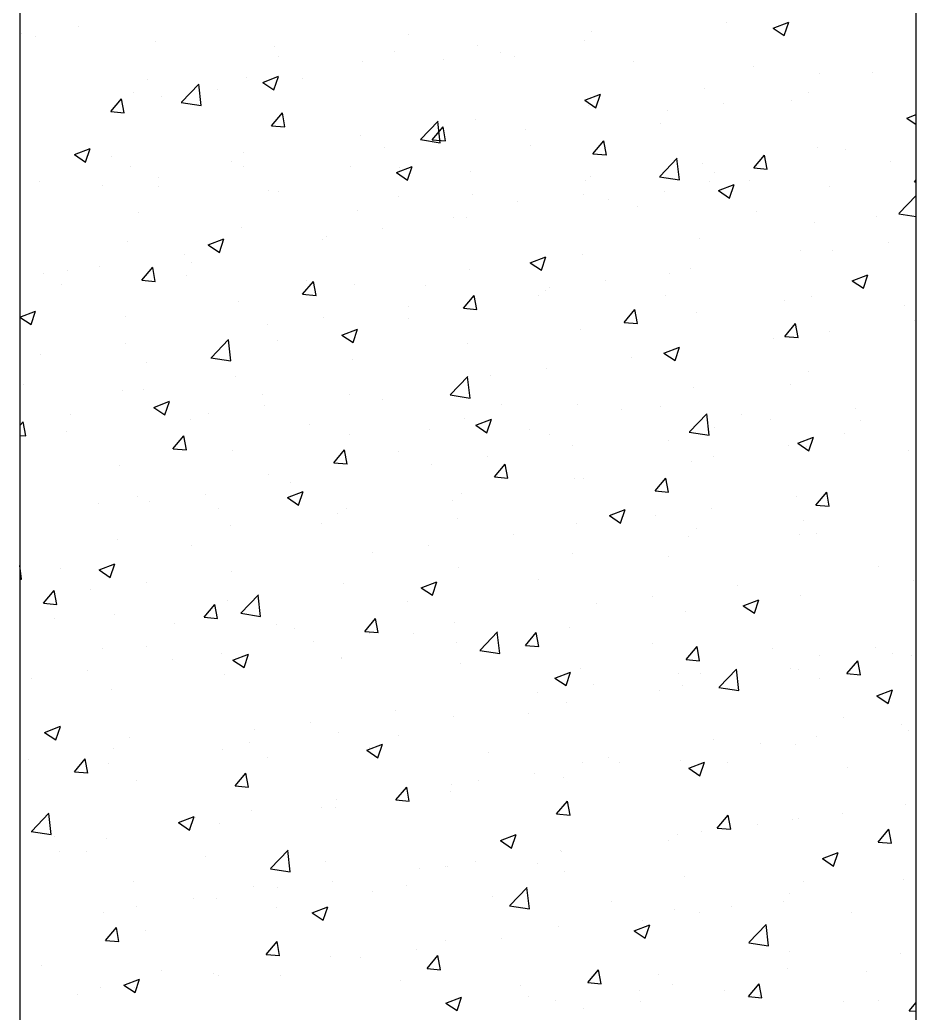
# Model space of a CAD drawing. Header units: millimetres. Extents: x 331487 to 517269, y 198509 to 399936.
# Drawn here: x 419945.7 to 420345.7, y 390234.1 to 390677.4 of the extents above; entities that cross this region are included whole.
import ezdxf

# ---------------------------------------------------------------- set-up
doc = ezdxf.new("R2010")
doc.units = ezdxf.units.MM
doc.header["$MEASUREMENT"] = 0
doc.layers.add('COLUMN', color=6, linetype='Continuous')

msp = doc.modelspace()

# ---------------------------------------------------------------- linework, layer by layer
at = {"layer": 'COLUMN'}
for p, q in [((419945.71, 399936.48), (419945.71, 381283.05)), ((420345.71, 381283.05), (420345.71, 399936.48))]:
    msp.add_line(p, q, dxfattribs=at)
at = {"layer": 'COLUMN', "color": 2, "linetype": 'Continuous'}
for p, q in [((420281.84, 390673.74), (420288.84, 390676.43)), ((420286.81, 390670.39), (420288.83, 390676.43)), ((419972.05, 390674.22), (419972.05, 390674.22)), ((420200.65, 390672.39), (420200.65, 390672.39)), ((420261.03, 390676.29), (420261.03, 390676.29)), ((420281.84, 390673.74), (420286.81, 390670.39)), ((419946.22, 390671.29), (419946.22, 390671.29)), ((419952.78, 390669.88), (419952.78, 390669.88)), ((420006.16, 390667.63), (420006.16, 390667.63)), ((420119.28, 390670.97), (420119.28, 390670.97)), ((420197.87, 390667.97), (420197.87, 390667.97)), ((420059.54, 390665.37), (420059.54, 390665.37)), ((420112.92, 390663.12), (420112.92, 390663.12)), ((420150.14, 390665.99), (420150.14, 390665.99)), ((420060.96, 390660.96), (420060.96, 390660.96)), ((420098.8, 390658.95), (420098.8, 390658.95)), ((420134.97, 390659.69), (420134.97, 390659.69)), ((420160, 390662.99), (420160, 390662.99)), ((420166.31, 390660.86), (420166.31, 390660.86)), ((420219.69, 390658.61), (420219.69, 390658.61)), ((420273.07, 390656.35), (420273.07, 390656.35)), ((420002.64, 390650.95), (420002.64, 390650.95)), ((420046.86, 390651.45), (420046.86, 390651.45)), ((420054.1, 390649.5), (420061.1, 390652.19)), ((420059.07, 390646.14), (420061.1, 390652.18)), ((420071.81, 390651.38), (420071.81, 390651.38)), ((420302.72, 390653.64), (420302.72, 390653.64)), ((420326.45, 390654.1), (420326.45, 390654.1)), ((420017.84, 390640.6), (420025.63, 390648.72)), ((420026.64, 390639.13), (420025.53, 390648.63)), ((420033.94, 390646.39), (420033.94, 390646.39)), ((420054.1, 390649.5), (420059.08, 390646.14)), ((420251.38, 390646.6), (420251.38, 390646.6)), ((419986.3, 390636.43), (419991.13, 390642.18)), ((419992.28, 390635.9), (419991.12, 390642.17)), ((419996.35, 390645.05), (419996.35, 390645.05)), ((420008.9, 390643.09), (420008.9, 390643.09)), ((420197.81, 390641.49), (420204.82, 390644.18)), ((420197.81, 390641.49), (420202.79, 390638.13)), ((420202.78, 390638.13), (420204.81, 390644.18)), ((420290.1, 390641.34), (420290.1, 390641.34)), ((420297.63, 390645.13), (420297.63, 390645.13)), ((420017.75, 390640.51), (420026.64, 390639.13)), ((420199.44, 390639.1), (420199.44, 390639.1)), ((420234.72, 390636.85), (420234.72, 390636.85)), ((420259.75, 390640.14), (420259.75, 390640.14)), ((419945.75, 390634.78), (419945.75, 390634.78)), ((419986.3, 390636.43), (419992.28, 390635.91)), ((420058.03, 390630.16), (420062.85, 390635.9)), ((420064, 390629.63), (420062.85, 390635.9)), ((420124.56, 390624.05), (420132.35, 390632.17)), ((420133.36, 390622.58), (420132.26, 390632.07)), ((420148.93, 390632.7), (420148.93, 390632.7)), ((420341.53, 390633.48), (420345.71, 390635.09)), ((420341.53, 390633.48), (420345.71, 390630.66)), ((420058.03, 390630.16), (420064.01, 390629.64)), ((420129.76, 390623.88), (420134.58, 390629.63)), ((420135.73, 390623.35), (420134.57, 390629.62)), ((420171.57, 390628.53), (420171.57, 390628.53)), ((420231.79, 390631.33), (420231.79, 390631.33)), ((420097.58, 390625.66), (420097.58, 390625.66)), ((420124.47, 390623.95), (420133.36, 390622.57)), ((420129.76, 390623.88), (420135.73, 390623.36)), ((420133.69, 390623.55), (420133.69, 390623.55)), ((420201.48, 390617.61), (420206.3, 390623.35)), ((420207.46, 390617.08), (420206.3, 390623.35)), ((419970.08, 390617.25), (419977.08, 390619.93)), ((419975.05, 390613.89), (419977.08, 390619.93)), ((420108.66, 390620.25), (420108.66, 390620.25)), ((420173.47, 390621.32), (420173.47, 390621.32)), ((420301.51, 390620.35), (420301.51, 390620.35)), ((420314.07, 390619.38), (420314.07, 390619.38)), ((419970.08, 390617.25), (419975.05, 390613.89)), ((419986.69, 390616.53), (419986.69, 390616.53)), ((420045.65, 390618.16), (420045.65, 390618.16)), ((420201.48, 390617.61), (420207.46, 390617.09)), ((420231.28, 390607.5), (420239.07, 390615.61)), ((420240.09, 390606.02), (420238.98, 390615.52)), ((420273.21, 390611.33), (420278.03, 390617.08)), ((420279.18, 390610.8), (420278.03, 390617.07)), ((419995.14, 390611.76), (419995.14, 390611.76)), ((420040.07, 390614.27), (420040.07, 390614.27)), ((420045.5, 390611.93), (420045.5, 390611.93)), ((420093.45, 390612.02), (420093.45, 390612.02)), ((420113.79, 390609.24), (420120.79, 390611.92)), ((420115.15, 390611.31), (420115.15, 390611.31)), ((420118.76, 390605.88), (420120.79, 390611.92)), ((420250.16, 390613.31), (420250.16, 390613.31)), ((420273.21, 390611.33), (420279.19, 390610.81)), ((420334.48, 390614), (420334.48, 390614)), ((420007.63, 390606.95), (420007.63, 390606.95)), ((420113.79, 390609.24), (420118.77, 390605.88)), ((420146.83, 390609.76), (420146.83, 390609.76)), ((420198.22, 390605.81), (420198.22, 390605.81)), ((420200.21, 390607.51), (420200.21, 390607.51)), ((420231.19, 390607.4), (420240.09, 390606.02)), ((420255.75, 390609.37), (420255.75, 390609.37)), ((420271.32, 390605.69), (420271.32, 390605.69)), ((420344.93, 390605.06), (420345.71, 390605.98)), ((419954.39, 390605.35), (419954.39, 390605.35)), ((419982.6, 390603.65), (419982.6, 390603.65)), ((420007.77, 390603.1), (420007.77, 390603.1)), ((420056.83, 390601.3), (420056.83, 390601.3)), ((420253.6, 390605.25), (420253.6, 390605.25)), ((420257.5, 390601.23), (420264.51, 390603.92)), ((420257.5, 390601.23), (420262.48, 390597.87)), ((420262.47, 390597.87), (420264.5, 390603.91)), ((420306.98, 390603), (420306.98, 390603)), ((420344.93, 390605.06), (420345.71, 390604.99)), ((420061.15, 390600.84), (420061.15, 390600.84)), ((420114.53, 390598.59), (420114.53, 390598.59)), ((420147.71, 390599.41), (420147.71, 390599.41)), ((420197.43, 390599.36), (420197.43, 390599.36)), ((420208.41, 390597.4), (420208.41, 390597.4)), ((420233.45, 390600.7), (420233.45, 390600.7)), ((420338.01, 390590.94), (420345.71, 390598.97)), ((420345.71, 390598.96), (420345.71, 390598.97)), ((420096.37, 390592.37), (420096.37, 390592.37)), ((420167.92, 390596.33), (420167.92, 390596.33)), ((420221.3, 390594.07), (420221.3, 390594.07)), ((419998.51, 390591.29), (419998.51, 390591.29)), ((420139.11, 390589.35), (420139.11, 390589.35)), ((420145.26, 390589.09), (420145.26, 390589.09)), ((420274.68, 390591.82), (420274.68, 390591.82)), ((420328.06, 390589.56), (420328.06, 390589.56)), ((420337.92, 390590.85), (420345.71, 390589.64)), ((420044.43, 390584.87), (420044.43, 390584.87)), ((420107.39, 390584.1), (420107.39, 390584.1)), ((420300.29, 390587.06), (420300.29, 390587.06)), ((420029.77, 390576.98), (420036.77, 390579.67)), ((420034.74, 390573.63), (420036.77, 390579.67)), ((420080.79, 390579.34), (420080.79, 390579.34)), ((420082.35, 390580.81), (420082.35, 390580.81)), ((420248.95, 390580.02), (420248.95, 390580.02)), ((419993.92, 390578.47), (419993.92, 390578.47)), ((420029.77, 390576.98), (420034.74, 390573.63)), ((420308.17, 390574.56), (420308.17, 390574.56)), ((420333.2, 390577.86), (420333.2, 390577.86)), ((420019.2, 390572.49), (420019.2, 390572.49)), ((420173.48, 390568.97), (420180.48, 390571.66)), ((420178.45, 390565.62), (420180.48, 390571.66)), ((420197.01, 390572.52), (420197.01, 390572.52)), ((420293.94, 390574.38), (420293.94, 390574.38)), ((419966.79, 390565.7), (419966.79, 390565.7)), ((419981.32, 390567.51), (419981.32, 390567.51)), ((420000.18, 390561.21), (420005, 390566.96)), ((420006.15, 390560.68), (420005, 390566.95)), ((420022.47, 390569.33), (420022.47, 390569.33)), ((420146.5, 390566.12), (420146.5, 390566.12)), ((420173.48, 390568.97), (420178.46, 390565.62)), ((420245.01, 390566.25), (420245.01, 390566.25)), ((419956.29, 390564.21), (419956.29, 390564.21)), ((420000.18, 390561.21), (420006.16, 390560.69)), ((420020.17, 390563.44), (420020.17, 390563.44)), ((420073.55, 390561.19), (420073.55, 390561.19)), ((420207.14, 390561.26), (420207.14, 390561.26)), ((420235.62, 390564.36), (420235.62, 390564.36)), ((420317.2, 390560.97), (420324.2, 390563.65)), ((420322.16, 390557.61), (420324.19, 390563.65)), ((419964.15, 390559.32), (419964.15, 390559.32)), ((420071.91, 390554.94), (420076.73, 390560.68)), ((420077.88, 390554.41), (420076.72, 390560.68)), ((420095.15, 390559.08), (420095.15, 390559.08)), ((420126.94, 390558.93), (420126.94, 390558.93)), ((420182.11, 390557.96), (420182.11, 390557.96)), ((420317.2, 390560.97), (420322.17, 390557.61)), ((420071.91, 390554.94), (420077.88, 390554.42)), ((420143.63, 390548.66), (420148.45, 390554.41)), ((420149.61, 390548.13), (420148.45, 390554.4)), ((420177.3, 390554.35), (420177.3, 390554.35)), ((420180.32, 390556.68), (420180.32, 390556.68)), ((420233.7, 390554.42), (420233.7, 390554.42)), ((420299.07, 390553.77), (420299.07, 390553.77)), ((420043.21, 390551.58), (420043.21, 390551.58)), ((420118.95, 390549.65), (420118.95, 390549.65)), ((420143.63, 390548.66), (420149.61, 390548.14)), ((420215.36, 390542.39), (420220.18, 390548.13)), ((420221.33, 390541.86), (420220.18, 390548.13)), ((420287.08, 390552.17), (420287.08, 390552.17)), ((420340.47, 390549.91), (420340.47, 390549.91)), ((419945.75, 390544.73), (419952.75, 390547.42)), ((419945.75, 390544.73), (419950.72, 390541.37)), ((419950.72, 390541.37), (419952.74, 390547.42)), ((419992.7, 390545.18), (419992.7, 390545.18)), ((420081.08, 390544.66), (420081.08, 390544.66)), ((420118.98, 390544.34), (420118.98, 390544.34)), ((420247.73, 390546.73), (420247.73, 390546.73)), ((420344.77, 390543.4), (420344.77, 390543.4)), ((420056.04, 390541.37), (420056.04, 390541.37)), ((420089.46, 390536.72), (420096.46, 390539.41)), ((420094.43, 390533.36), (420096.46, 390539.41)), ((420195.79, 390539.23), (420195.79, 390539.23)), ((420215.36, 390542.39), (420221.34, 390541.87)), ((420287.08, 390536.11), (420291.9, 390541.86)), ((420293.06, 390535.58), (420291.9, 390541.85)), ((420031.09, 390526.64), (420038.88, 390534.75)), ((420039.9, 390525.16), (420038.79, 390534.66)), ((420089.46, 390536.72), (420094.43, 390533.37)), ((420281.86, 390535.12), (420281.86, 390535.12)), ((420287.08, 390536.11), (420293.06, 390535.59)), ((420306.9, 390538.41), (420306.9, 390538.41)), ((419992.89, 390533.05), (419992.89, 390533.05)), ((420060.66, 390534.33), (420060.66, 390534.33)), ((420145.28, 390532.83), (420145.28, 390532.83)), ((420233.17, 390528.71), (420240.17, 390531.4)), ((420238.14, 390525.36), (420240.17, 390531.4)), ((419955.02, 390528.07), (419955.02, 390528.07)), ((420031, 390526.54), (420039.9, 390525.16)), ((420093.94, 390525.79), (420093.94, 390525.79)), ((420218.71, 390526.8), (420218.71, 390526.8)), ((420233.17, 390528.71), (420238.15, 390525.36)), ((420002.34, 390524.32), (420002.34, 390524.32)), ((420180.83, 390521.82), (420180.83, 390521.82)), ((420042, 390518.29), (420042, 390518.29)), ((420137.82, 390510.09), (420145.61, 390518.2)), ((420146.62, 390508.61), (420145.52, 390518.11)), ((420155.8, 390518.52), (420155.8, 390518.52)), ((420297.86, 390520.48), (420297.86, 390520.48)), ((419947.32, 390514.6), (419947.32, 390514.6)), ((420246.51, 390513.44), (420246.51, 390513.44)), ((420289.81, 390514.71), (420289.81, 390514.71)), ((419991.49, 390511.89), (419991.49, 390511.89)), ((420000.7, 390512.34), (420000.7, 390512.34)), ((420054.08, 390510.09), (420054.08, 390510.09)), ((420092.64, 390510.21), (420092.64, 390510.21)), ((420137.73, 390509.99), (420146.62, 390508.61)), ((420005.44, 390504.47), (420012.44, 390507.16)), ((420005.44, 390504.47), (420010.41, 390501.11)), ((420010.41, 390501.11), (420012.43, 390507.15)), ((420054.77, 390505.22), (420054.77, 390505.22)), ((420107.46, 390507.83), (420107.46, 390507.83)), ((420160.85, 390505.58), (420160.85, 390505.58)), ((420194.57, 390505.94), (420194.57, 390505.94)), ((420231.49, 390504.7), (420231.49, 390504.7)), ((420318.46, 390503.96), (420318.46, 390503.96)), ((419968.4, 390501.17), (419968.4, 390501.17)), ((420029.74, 390501.93), (420029.74, 390501.93)), ((420144.06, 390499.54), (420144.06, 390499.54)), ((420149.15, 390496.46), (420156.15, 390499.15)), ((420154.12, 390493.1), (420156.15, 390499.15)), ((420214.23, 390503.32), (420214.23, 390503.32)), ((420244.54, 390493.53), (420252.33, 390501.65)), ((420253.34, 390492.06), (420252.24, 390501.56)), ((420267.61, 390501.07), (420267.61, 390501.07)), ((419945.71, 390496.3), (419947.15, 390498.02)), ((419948.3, 390491.74), (419947.15, 390498.01)), ((420021.78, 390498.91), (420021.78, 390498.91)), ((420075.17, 390496.66), (420075.17, 390496.66)), ((420149.15, 390496.46), (420154.13, 390493.1)), ((420173.17, 390494.69), (420173.17, 390494.69)), ((420255.55, 390495.68), (420255.55, 390495.68)), ((420280.59, 390498.97), (420280.59, 390498.97)), ((420320.99, 390498.81), (420320.99, 390498.81)), ((419945.71, 390491.98), (419948.31, 390491.75)), ((419966.58, 390493.61), (419966.58, 390493.61)), ((420014.05, 390486), (420018.88, 390491.74)), ((420020.03, 390485.46), (420018.87, 390491.73)), ((420092.72, 390492.5), (420092.72, 390492.5)), ((420128.55, 390494.4), (420128.55, 390494.4)), ((420181.93, 390492.14), (420181.93, 390492.14)), ((420244.45, 390493.44), (420253.35, 390492.06)), ((420292.86, 390488.45), (420299.87, 390491.14)), ((420297.83, 390485.09), (420299.86, 390491.14)), ((420313.77, 390492.75), (420313.77, 390492.75)), ((420014.06, 390486), (420020.03, 390485.47)), ((420192.4, 390487.36), (420192.4, 390487.36)), ((420235.31, 390489.89), (420235.31, 390489.89)), ((420288.69, 390487.63), (420288.69, 390487.63)), ((420292.86, 390488.45), (420297.84, 390485.1)), ((420296.64, 390487.19), (420296.64, 390487.19)), ((420040.78, 390485), (420040.78, 390485)), ((420085.78, 390479.72), (420090.6, 390485.47)), ((420091.75, 390479.19), (420090.6, 390485.46)), ((420114.85, 390484.68), (420114.85, 390484.68)), ((420154.53, 390482.38), (420154.53, 390482.38)), ((420255.45, 390482.74), (420255.45, 390482.74)), ((420342.08, 390485.38), (420342.08, 390485.38)), ((419990.27, 390478.6), (419990.27, 390478.6)), ((420085.78, 390479.72), (420091.76, 390479.2)), ((420129.49, 390479.08), (420129.49, 390479.08)), ((420157.51, 390473.44), (420162.33, 390479.19)), ((420163.48, 390472.91), (420162.32, 390479.18)), ((420245.3, 390480.15), (420245.3, 390480.15)), ((420056.53, 390474.67), (420056.53, 390474.67)), ((420157.51, 390473.44), (420163.48, 390472.92)), ((420193.36, 390472.65), (420193.36, 390472.65)), ((420197.13, 390472.73), (420197.13, 390472.73)), ((420229.23, 390467.17), (420234.05, 390472.91)), ((420235.21, 390466.64), (420234.05, 390472.91)), ((420066.34, 390470.77), (420066.34, 390470.77)), ((419998.22, 390464.66), (419998.22, 390464.66)), ((420028.46, 390465.78), (420028.46, 390465.78)), ((420065.13, 390464.21), (420072.13, 390466.89)), ((420065.13, 390464.21), (420070.1, 390460.85)), ((420070.1, 390460.85), (420072.13, 390466.89)), ((420142.85, 390466.25), (420142.85, 390466.25)), ((420229.23, 390467.17), (420235.21, 390466.65)), ((420292.15, 390464.52), (420292.15, 390464.52)), ((420300.96, 390460.89), (420305.78, 390466.64)), ((420306.93, 390460.36), (420305.78, 390466.63)), ((419980.8, 390461.51), (419980.8, 390461.51)), ((420003.43, 390462.48), (420003.43, 390462.48)), ((420034.19, 390459.26), (420034.19, 390459.26)), ((420091.5, 390459.21), (420091.5, 390459.21)), ((420138.81, 390462.72), (420138.81, 390462.72)), ((420254.28, 390459.53), (420254.28, 390459.53)), ((420300.96, 390460.89), (420306.94, 390460.37)), ((420087.57, 390457), (420087.57, 390457)), ((420140.95, 390454.75), (420140.95, 390454.75)), ((420208.84, 390456.2), (420215.84, 390458.89)), ((420208.84, 390456.2), (420213.82, 390452.84)), ((420213.81, 390452.84), (420215.84, 390458.88)), ((420229.25, 390456.24), (420229.25, 390456.24)), ((420039.57, 390451.71), (420039.57, 390451.71)), ((420080.5, 390452.71), (420080.5, 390452.71)), ((420194.33, 390452.49), (420194.33, 390452.49)), ((420295.43, 390453.9), (420295.43, 390453.9)), ((420166.09, 390447.92), (420166.09, 390447.92)), ((420244.08, 390446.86), (420244.08, 390446.86)), ((420247.71, 390450.24), (420247.71, 390450.24)), ((420293.64, 390447.75), (420293.64, 390447.75)), ((420301.1, 390447.98), (420301.1, 390447.98)), ((419989.06, 390445.31), (419989.06, 390445.31)), ((420022.18, 390442.7), (420022.18, 390442.7)), ((420128.22, 390442.94), (420128.22, 390442.94)), ((420103.19, 390439.64), (420103.19, 390439.64)), ((420192.14, 390439.36), (420192.14, 390439.36)), ((420235.32, 390437.74), (420235.32, 390437.74)), ((419946.43, 390427.75), (419945.71, 390433.97)), ((419963.86, 390432.69), (419963.86, 390432.69)), ((419981.11, 390431.95), (419988.11, 390434.64)), ((419986.08, 390428.6), (419988.1, 390434.64)), ((420141.63, 390432.96), (420141.63, 390432.96)), ((420329, 390433.39), (420329, 390433.39)), ((419981.11, 390431.95), (419986.08, 390428.6)), ((420040.03, 390431.33), (420040.03, 390431.33)), ((419945.71, 390427.86), (419946.43, 390427.75)), ((420002.16, 390426.34), (420002.16, 390426.34)), ((420090.29, 390425.92), (420090.29, 390425.92)), ((420124.82, 390423.94), (420131.82, 390426.63)), ((420124.82, 390423.94), (420129.79, 390420.59)), ((420129.79, 390420.59), (420131.82, 390426.63)), ((420177.01, 390427.72), (420177.01, 390427.72)), ((420265.85, 390425.08), (420265.85, 390425.08)), ((420344.72, 390427.01), (420344.72, 390427.01)), ((419956.2, 390417.05), (419961.02, 390422.8)), ((419962.18, 390416.52), (419961.02, 390422.79)), ((419977.12, 390423.04), (419977.12, 390423.04)), ((420044.35, 390412.67), (420052.14, 390420.79)), ((420053.15, 390411.2), (420052.05, 390420.7)), ((420227.97, 390420.09), (420227.97, 390420.09)), ((420294.21, 390420.61), (420294.21, 390420.61)), ((419956.2, 390417.05), (419962.18, 390416.53)), ((420027.93, 390410.78), (420032.75, 390416.52)), ((420033.9, 390410.25), (420032.75, 390416.51)), ((420038.35, 390418.42), (420038.35, 390418.42)), ((420118.69, 390417.71), (420118.69, 390417.71)), ((420202.94, 390416.8), (420202.94, 390416.8)), ((420268.53, 390415.94), (420275.53, 390418.62)), ((420268.53, 390415.94), (420273.51, 390412.58)), ((420273.5, 390412.58), (420275.53, 390418.62)), ((419987.84, 390412.02), (419987.84, 390412.02)), ((420027.93, 390410.78), (420033.91, 390410.25)), ((420044.26, 390412.58), (420053.16, 390411.2)), ((420242.87, 390413.57), (420242.87, 390413.57)), ((419961.33, 390410.41), (419961.33, 390410.41)), ((420014.71, 390408.16), (420014.71, 390408.16)), ((420060.37, 390407.7), (420060.37, 390407.7)), ((420099.66, 390404.5), (420104.48, 390410.25)), ((420105.63, 390403.97), (420104.47, 390410.24)), ((420139.79, 390408.48), (420139.79, 390408.48)), ((420190.93, 390406.07), (420190.93, 390406.07)), ((420068.09, 390405.9), (420068.09, 390405.9)), ((420099.66, 390404.5), (420105.63, 390403.98)), ((420101.91, 390403.49), (420101.91, 390403.49)), ((420121.48, 390403.65), (420121.48, 390403.65)), ((420151.08, 390396.12), (420158.87, 390404.24)), ((420159.88, 390394.65), (420158.77, 390404.15)), ((420171.38, 390398.23), (420176.2, 390403.97)), ((420177.36, 390397.69), (420176.2, 390403.96)), ((420002.05, 390397.69), (420002.05, 390397.69)), ((420076.88, 390400.2), (420076.88, 390400.2)), ((420140.42, 390399.67), (420140.42, 390399.67)), ((420171.38, 390398.23), (420177.36, 390397.7)), ((420174.86, 390401.39), (420174.86, 390401.39)), ((420228.24, 390399.14), (420228.24, 390399.14)), ((420243.11, 390391.95), (420247.93, 390397.7)), ((420249.08, 390391.42), (420247.93, 390397.69)), ((420327.73, 390397.25), (420327.73, 390397.25)), ((419982.42, 390396.98), (419982.42, 390396.98)), ((420035.8, 390394.73), (420035.8, 390394.73)), ((420040.8, 390391.69), (420047.8, 390394.38)), ((420045.77, 390388.33), (420047.79, 390394.38)), ((420150.99, 390396.03), (420159.88, 390394.65)), ((420281.62, 390396.88), (420281.62, 390396.88)), ((420302.7, 390393.95), (420302.7, 390393.95)), ((420335.01, 390394.62), (420335.01, 390394.62)), ((420343.5, 390393.72), (420343.5, 390393.72)), ((420013.72, 390391.88), (420013.72, 390391.88)), ((420040.8, 390391.69), (420045.77, 390388.34)), ((420089.07, 390392.63), (420089.07, 390392.63)), ((420089.18, 390392.47), (420089.18, 390392.47)), ((420142.56, 390390.21), (420142.56, 390390.21)), ((420243.11, 390391.95), (420249.09, 390391.43)), ((420314.83, 390385.68), (420319.65, 390391.42)), ((420320.81, 390385.14), (420319.65, 390391.41)), ((419975.85, 390386.9), (419975.85, 390386.9)), ((420037.13, 390385.13), (420037.13, 390385.13)), ((420184.51, 390383.68), (420191.51, 390386.37)), ((420189.48, 390380.33), (420191.51, 390386.37)), ((420195.94, 390387.96), (420195.94, 390387.96)), ((420239.54, 390385.64), (420239.54, 390385.64)), ((420249.33, 390385.7), (420249.33, 390385.7)), ((420257.8, 390379.57), (420265.59, 390387.69)), ((420266.6, 390378.1), (420265.5, 390387.59)), ((420289.51, 390388.08), (420289.51, 390388.08)), ((420292.99, 390387.32), (420292.99, 390387.32)), ((420314.83, 390385.68), (420320.81, 390385.15)), ((419950.82, 390383.6), (419950.82, 390383.6)), ((420184.51, 390383.68), (420189.48, 390380.33)), ((420201.67, 390380.65), (420201.67, 390380.65)), ((420241.65, 390380.28), (420241.65, 390380.28)), ((420257.71, 390379.47), (420266.6, 390378.1)), ((420302.71, 390383.45), (420302.71, 390383.45)), ((419986.62, 390378.73), (419986.62, 390378.73)), ((420176.63, 390377.35), (420176.63, 390377.35)), ((420231.2, 390378.07), (420231.2, 390378.07)), ((420328.22, 390375.67), (420335.22, 390378.36)), ((420328.22, 390375.67), (420333.2, 390372.32)), ((420333.19, 390372.32), (420335.22, 390378.36)), ((420189.71, 390372.78), (420189.71, 390372.78)), ((420113.48, 390369.04), (420113.48, 390369.04)), ((420139.2, 390366.38), (420139.2, 390366.38)), ((420172.88, 390368.06), (420172.88, 390368.06)), ((420313.48, 390366.12), (420313.48, 390366.12)), ((419956.77, 390359.44), (419963.78, 390362.13)), ((419961.74, 390356.08), (419963.77, 390362.12)), ((420075.61, 390364.05), (420075.61, 390364.05)), ((420339.3, 390362.79), (420339.3, 390362.79)), ((419956.77, 390359.44), (419961.75, 390356.08)), ((419994.82, 390357.33), (419994.82, 390357.33)), ((420050.57, 390360.76), (420050.57, 390360.76)), ((420087.86, 390359.34), (420087.86, 390359.34)), ((420114.56, 390358.05), (420114.56, 390358.05)), ((420301.42, 390357.81), (420301.42, 390357.81)), ((420342.29, 390360.43), (420342.29, 390360.43)), ((420048.2, 390355.07), (420048.2, 390355.07)), ((420100.49, 390351.43), (420107.49, 390354.12)), ((420101.58, 390352.82), (420101.58, 390352.82)), ((420105.46, 390348.07), (420107.48, 390354.12)), ((420255.16, 390356.11), (420255.16, 390356.11)), ((420276.39, 390354.51), (420276.39, 390354.51)), ((420291.78, 390354.03), (420291.78, 390354.03)), ((419987.42, 390352.44), (419987.42, 390352.44)), ((420035.92, 390351.84), (420035.92, 390351.84)), ((420100.49, 390351.43), (420105.46, 390348.07)), ((420154.96, 390350.56), (420154.96, 390350.56)), ((419949.54, 390347.46), (419949.54, 390347.46)), ((419970.08, 390341.83), (419974.9, 390347.58)), ((419976.05, 390341.3), (419974.9, 390347.57)), ((419985.41, 390345.44), (419985.41, 390345.44)), ((420056.24, 390348.04), (420056.24, 390348.04)), ((420196.84, 390346.1), (420196.84, 390346.1)), ((420208.35, 390348.3), (420208.35, 390348.3)), ((420213.23, 390346.19), (420213.23, 390346.19)), ((420240.43, 390346.99), (420240.43, 390346.99)), ((420244.2, 390343.42), (420251.2, 390346.11)), ((420249.17, 390340.06), (420251.2, 390346.11)), ((420261.73, 390346.05), (420261.73, 390346.05)), ((419970.08, 390341.83), (419976.06, 390341.31)), ((420041.81, 390335.56), (420046.63, 390341.3)), ((420047.78, 390335.03), (420046.62, 390341.29)), ((420175.36, 390341.21), (420175.36, 390341.21)), ((420244.2, 390343.42), (420249.17, 390340.07)), ((420315.11, 390343.79), (420315.11, 390343.79)), ((419997.92, 390338.03), (419997.92, 390338.03)), ((420041.81, 390335.56), (420047.78, 390335.03)), ((420138.52, 390336.09), (420138.52, 390336.09)), ((420150.33, 390337.91), (420150.33, 390337.91)), ((420188.49, 390339.49), (420188.49, 390339.49)), ((420113.53, 390329.28), (420118.35, 390335.03)), ((420119.5, 390328.75), (420118.35, 390335.02)), ((420137.98, 390333.09), (420137.98, 390333.09)), ((420087.17, 390329.6), (420087.17, 390329.6)), ((420113.53, 390329.28), (420119.51, 390328.76)), ((420185.26, 390323.01), (420190.08, 390328.75)), ((420191.23, 390322.48), (420190.07, 390328.74)), ((420341.07, 390327.15), (420341.07, 390327.15)), ((419950.89, 390315.26), (419958.67, 390323.38)), ((419959.69, 390313.79), (419958.58, 390323.29)), ((420016.47, 390319.18), (420023.47, 390321.86)), ((420021.43, 390315.82), (420023.46, 390321.86)), ((420049.3, 390324.61), (420049.3, 390324.61)), ((420080.2, 390326.08), (420080.2, 390326.08)), ((420086.64, 390326.05), (420086.64, 390326.05)), ((420185.26, 390323.01), (420191.23, 390322.48)), ((420256.98, 390316.73), (420261.8, 390322.48)), ((420262.96, 390316.2), (420261.8, 390322.47)), ((420312.99, 390323.35), (420312.99, 390323.35)), ((420016.47, 390319.18), (420021.44, 390315.82)), ((420024.26, 390321.32), (420024.26, 390321.32)), ((420034.7, 390318.55), (420034.7, 390318.55)), ((420275.12, 390318.36), (420275.12, 390318.36)), ((420290.56, 390320.74), (420290.56, 390320.74)), ((420293.35, 390321.12), (420293.35, 390321.12)), ((419950.8, 390315.17), (419959.69, 390313.79)), ((419961.11, 390313), (419961.11, 390313)), ((420021.88, 390316.07), (420021.88, 390316.07)), ((420160.18, 390311.17), (420167.18, 390313.86)), ((420165.15, 390307.81), (420167.18, 390313.85)), ((420239.22, 390313.7), (420239.22, 390313.7)), ((420250.08, 390315.07), (420250.08, 390315.07)), ((420256.98, 390316.73), (420262.96, 390316.21)), ((420328.71, 390310.46), (420333.53, 390316.2)), ((420334.68, 390309.93), (420333.53, 390316.19)), ((419984.19, 390312.15), (419984.19, 390312.15)), ((420160.18, 390311.17), (420165.15, 390307.81)), ((420235.03, 390311.11), (420235.03, 390311.11)), ((420328.71, 390310.46), (420334.69, 390309.93)), ((419963.56, 390306.06), (419963.56, 390306.06)), ((419975.34, 390306.23), (419975.34, 390306.23)), ((420057.61, 390298.71), (420065.4, 390306.83)), ((420066.41, 390297.24), (420065.31, 390306.73)), ((420186.93, 390306.75), (420186.93, 390306.75)), ((420187.28, 390306.21), (420187.28, 390306.21)), ((420303.89, 390303.16), (420310.89, 390305.85)), ((420308.86, 390299.8), (420310.89, 390305.85)), ((420028.73, 390303.97), (420028.73, 390303.97)), ((420082.11, 390301.72), (420082.11, 390301.72)), ((420136.77, 390299.8), (420136.77, 390299.8)), ((420149.05, 390301.77), (420149.05, 390301.77)), ((420176.71, 390301.1), (420176.71, 390301.1)), ((420303.89, 390303.16), (420308.87, 390299.8)), ((420057.52, 390298.61), (420066.41, 390297.24)), ((420124.02, 390298.47), (420124.02, 390298.47)), ((420135.49, 390299.46), (420135.49, 390299.46)), ((420188.87, 390297.21), (420188.87, 390297.21)), ((419996.43, 390292.79), (419996.43, 390292.79)), ((420085.42, 390292.76), (420085.42, 390292.76)), ((420118.39, 390291.09), (420118.39, 390291.09)), ((420242.26, 390294.95), (420242.26, 390294.95)), ((420295.64, 390292.69), (420295.64, 390292.69)), ((420339.86, 390293.86), (420339.86, 390293.86)), ((420049.81, 390290.54), (420049.81, 390290.54)), ((420060.86, 390290.16), (420060.86, 390290.16)), ((420103.19, 390288.28), (420103.19, 390288.28)), ((420164.33, 390282.16), (420172.12, 390290.28)), ((420173.14, 390280.69), (420172.03, 390290.18)), ((420289.35, 390287.45), (420289.35, 390287.45)), ((420022.99, 390285.17), (420022.99, 390285.17)), ((420033.49, 390285.26), (420033.49, 390285.26)), ((420156.58, 390286.03), (420156.58, 390286.03)), ((420164.24, 390282.06), (420173.14, 390280.68)), ((420209.96, 390283.77), (420209.96, 390283.77)), ((420286.68, 390283.91), (420286.68, 390283.91)), ((419982.98, 390278.86), (419982.98, 390278.86)), ((419997.96, 390281.88), (419997.96, 390281.88)), ((420060.07, 390281.07), (420060.07, 390281.07)), ((420076.16, 390278.91), (420083.16, 390281.6)), ((420076.16, 390278.91), (420081.13, 390275.56)), ((420081.13, 390275.56), (420083.15, 390281.6)), ((420238, 390280.41), (420238, 390280.41)), ((420248.81, 390278.92), (420248.81, 390278.92)), ((420263.34, 390281.52), (420263.34, 390281.52)), ((420316.72, 390279.26), (420316.72, 390279.26)), ((420219.87, 390270.91), (420226.87, 390273.59)), ((420223.78, 390275.63), (420223.78, 390275.63)), ((420224.84, 390267.55), (420226.87, 390273.59)), ((420271.06, 390265.61), (420278.85, 390273.72)), ((420279.86, 390264.13), (420278.76, 390273.63)), ((419983.95, 390266.61), (419988.78, 390272.36)), ((419989.93, 390266.08), (419988.77, 390272.35)), ((420001.76, 390271.06), (420001.76, 390271.06)), ((420186.06, 390272.92), (420186.06, 390272.92)), ((420219.87, 390270.91), (420224.84, 390267.55)), ((419983.95, 390266.61), (419989.93, 390266.09)), ((420055.68, 390260.34), (420060.5, 390266.08)), ((420061.65, 390259.81), (420060.5, 390266.08)), ((420135.55, 390266.51), (420135.55, 390266.51)), ((420160.62, 390267.31), (420160.62, 390267.31)), ((420270.97, 390265.51), (420279.86, 390264.13)), ((420055.68, 390260.34), (420061.66, 390259.81)), ((420122.75, 390262.33), (420122.75, 390262.33)), ((420127.41, 390254.06), (420132.23, 390259.81)), ((420133.38, 390253.53), (420132.22, 390259.8)), ((420289.22, 390261.45), (420289.22, 390261.45)), ((420338.64, 390260.57), (420338.64, 390260.57)), ((419955.45, 390255.4), (419955.45, 390255.4)), ((420084.21, 390259.47), (420084.21, 390259.47)), ((420097.71, 390259.03), (420097.71, 390259.03)), ((420008.83, 390253.14), (420008.83, 390253.14)), ((420032.27, 390251.98), (420032.27, 390251.98)), ((420062.21, 390250.89), (420062.21, 390250.89)), ((420127.41, 390254.06), (420133.38, 390253.54)), ((420199.13, 390247.79), (420203.95, 390253.53)), ((420205.11, 390247.26), (420203.95, 390253.52)), ((420230.9, 390251.44), (420230.9, 390251.44)), ((420288.13, 390254.16), (420288.13, 390254.16)), ((420323.53, 390252.78), (420323.53, 390252.78)), ((419992.13, 390246.66), (419999.14, 390249.35)), ((419992.13, 390246.66), (419997.11, 390243.31)), ((419997.1, 390243.3), (419999.13, 390249.35)), ((420034.56, 390250.72), (420034.56, 390250.72)), ((420115.6, 390248.63), (420115.6, 390248.63)), ((420199.13, 390247.79), (420205.11, 390247.26)), ((420236.79, 390247.12), (420236.79, 390247.12)), ((420270.86, 390241.51), (420275.68, 390247.26)), ((420276.83, 390240.98), (420275.68, 390247.25)), ((419971.65, 390242.43), (419971.65, 390242.43)), ((419981.76, 390245.57), (419981.76, 390245.57)), ((419996.68, 390245.73), (419996.68, 390245.73)), ((420168.98, 390246.37), (420168.98, 390246.37)), ((420222.36, 390244.12), (420222.36, 390244.12)), ((420260.38, 390244.47), (420260.38, 390244.47)), ((420135.85, 390238.65), (420142.85, 390241.34)), ((420135.85, 390238.65), (420140.82, 390235.3)), ((420140.82, 390235.3), (420142.84, 390241.34)), ((420172.58, 390241.43), (420172.58, 390241.43)), ((420184.85, 390239.63), (420184.85, 390239.63)), ((420222.5, 390239.48), (420222.5, 390239.48)), ((420270.86, 390241.51), (420276.84, 390240.99)), ((420275.74, 390241.86), (420275.74, 390241.86)), ((420313.18, 390239.49), (420313.18, 390239.49)), ((420329.12, 390239.61), (420329.12, 390239.61)), ((420342.58, 390235.24), (420345.71, 390238.96)), ((420197.47, 390236.19), (420197.47, 390236.19)), ((420342.58, 390235.24), (420345.71, 390234.96))]:
    msp.add_line(p, q, dxfattribs=at)

doc.saveas('drawing.dxf')
